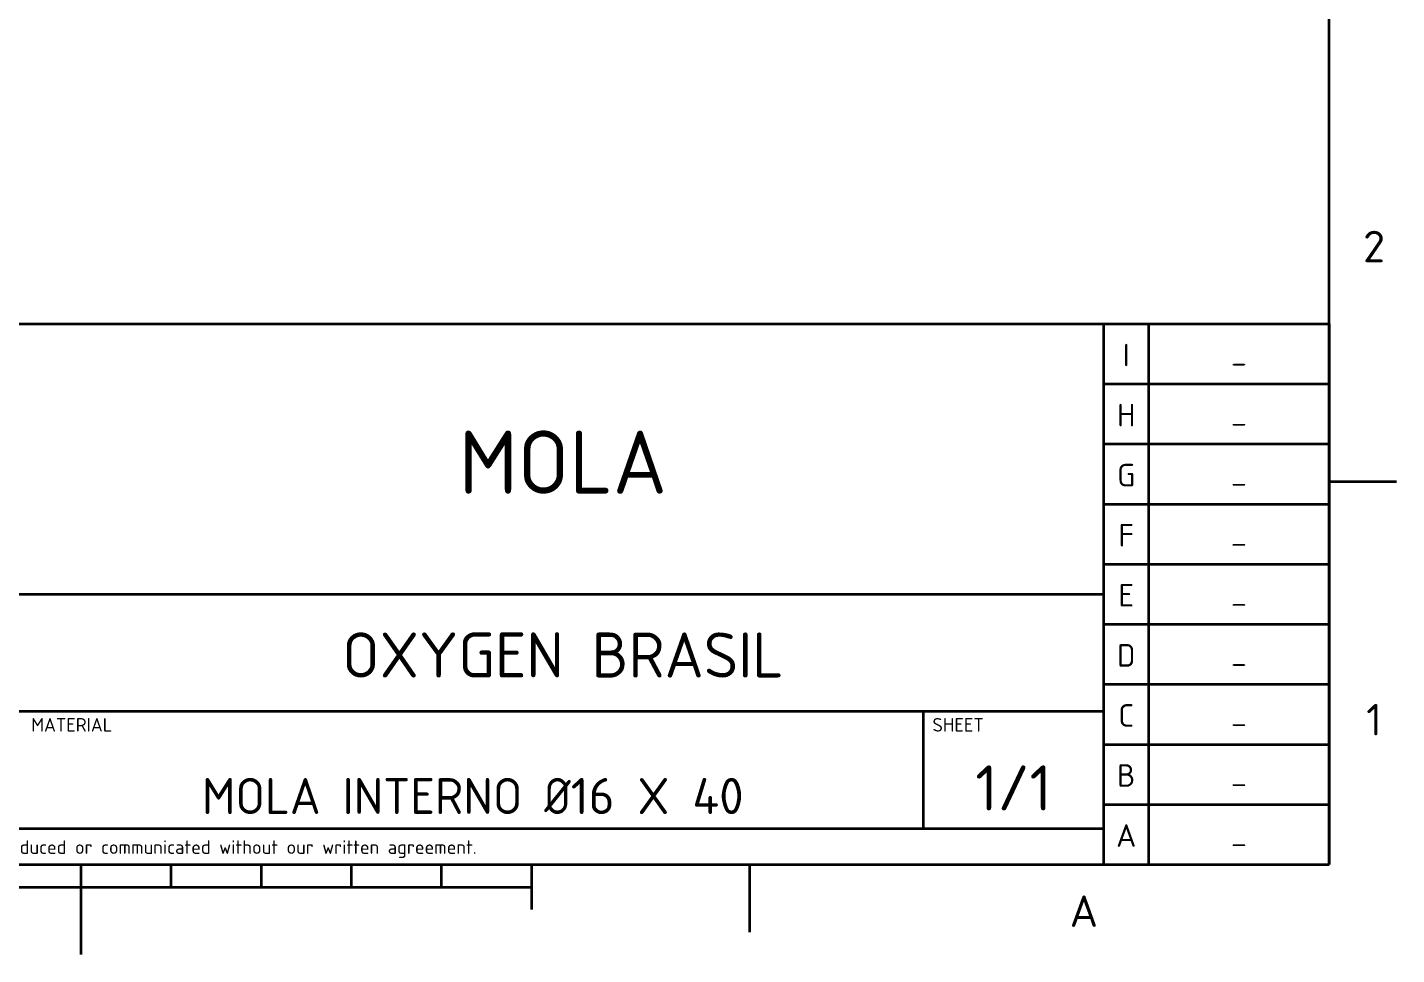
# Model space of a CAD drawing. Extents: x 0 to 297, y 0 to 210.
# Drawn here: x 142.6 to 294.5, y 0 to 102.9 of the extents above; entities that cross this region are included whole.
import ezdxf
from ezdxf.enums import TextEntityAlignment as Align

# ---------------------------------------------------------------- set-up
doc = ezdxf.new("R2010")
doc.units = 0
doc.layers.get('0').update_dxf_attribs({"lineweight": 13})
doc.styles.get("Standard").update_dxf_attribs({"font": 'isocp.shx'})

# ---------------------------------------------------------------- blocks, each defined once
blk = doc.blocks.new('BLOCK1441')
at = {"color": 7, "lineweight": 18, "width": 1.110901}
blk.add_text('A', height=3.5, dxfattribs=at).set_placement((258.226196, 3.076224), (261.373749, 3.076224), align=Align.FIT)
blk = doc.blocks.new('BLOCK1449')
at = {"color": 7, "lineweight": 18, "width": 0.863838}
blk.add_text('2', height=3.5, dxfattribs=at).set_placement((290.776215, 76.826225), (293.223755, 76.826225), align=Align.FIT)
blk = doc.blocks.new('BLOCK1453')
at = {"color": 7, "lineweight": 18, "width": 0.953214}
blk.add_text('1', height=3.5, dxfattribs=at).set_placement((291.126221, 24.326223), (292.873779, 24.326223), align=Align.FIT)
blk = doc.blocks.new('BLOCK1455')
at = {"color": 7, "lineweight": 18, "width": 0.779092}
blk.add_text("This drawing is our property; it can't be reproduced or communicated without our written agreement.", height=1.5, dxfattribs=at).set_placement((98, 11.175525), (192.437073, 11.175525), align=Align.FIT)
blk = doc.blocks.new('BLOCK1460')
at = {"color": 7, "lineweight": 18, "width": 0.899371}
blk.add_text('MATERIAL', height=1.5, dxfattribs=at).set_placement((143, 24.751049), (151.993713, 24.751049), align=Align.FIT)
blk = doc.blocks.new('BLOCK1461')
at = {"color": 7, "lineweight": 18}
for s, width, p, p2 in [('MOLA INTERNO ', 0.788248, (161.945923, 15.6), (199.931946, 15.6)), ('%%c', 0.905883, (199.931946, 15.6), (202.86528, 15.6)), ('16 X 40', 0.724757, (202.86528, 15.6), (222.054092, 15.6))]:
    blk.add_text(s, height=4, dxfattribs=dict(at, width=width)).set_placement(p, p2, align=Align.FIT)
blk = doc.blocks.new('BLOCK1462')
at = {"color": 7, "lineweight": 18, "width": 0.839691}
blk.add_text('SHEET', height=1.5, dxfattribs=at).set_placement((243, 24.751049), (248.697906, 24.751049), align=Align.FIT)
blk = doc.blocks.new('BLOCK1463')
at = {"color": 7, "lineweight": 18, "width": 0.672753}
blk.add_text('1/1', height=5, dxfattribs=at).set_placement((247.755249, 16), (256.244751, 16), align=Align.FIT)
blk = doc.blocks.new('BLOCK1466')
at = {"color": 7, "lineweight": 18, "width": 0.832842}
blk.add_text('OXYGEN BRASIL', height=5, dxfattribs=at).set_placement((177.510498, 30.751749), (226.489517, 30.751749), align=Align.FIT)
blk = doc.blocks.new('BLOCK1475')
at = {"color": 7, "lineweight": 18, "width": 0.865699}
blk.add_text('MOLA', height=7, dxfattribs=at).set_placement((190.457336, 51.152447), (213.542648, 51.152447), align=Align.FIT)
blk = doc.blocks.new('BLOCK1476')
at = {"color": 7, "lineweight": 18, "width": 1.110905}
blk.add_text('A', height=2.5, dxfattribs=at).set_placement((263.375885, 11.959208), (265.624146, 11.959208), align=Align.FIT)
blk = doc.blocks.new('BLOCK1477')
at = {"color": 7, "lineweight": 18, "width": 1.180341}
blk.add_text('_', height=2, dxfattribs=at).set_placement((276.100708, 12.234033), (277.899323, 12.234033), align=Align.FIT)
blk = doc.blocks.new('BLOCK1478')
at = {"color": 7, "lineweight": 18, "width": 0.933333}
blk.add_text('B', height=2.5, dxfattribs=at).set_placement((263.5, 18.625874), (265.5, 18.625874), align=Align.FIT)
blk = doc.blocks.new('BLOCK1479')
at = {"color": 7, "lineweight": 18, "width": 1.180341}
blk.add_text('_', height=2, dxfattribs=at).set_placement((276.100708, 18.9007), (277.899323, 18.9007), align=Align.FIT)
blk = doc.blocks.new('BLOCK1480')
at = {"color": 7, "lineweight": 18, "width": 0.815855}
blk.add_text('C', height=2.5, dxfattribs=at).set_placement((263.625885, 25.29254), (265.374146, 25.29254), align=Align.FIT)
blk = doc.blocks.new('BLOCK1481')
at = {"color": 7, "lineweight": 18, "width": 1.180341}
blk.add_text('_', height=2, dxfattribs=at).set_placement((276.100708, 25.567366), (277.899323, 25.567366), align=Align.FIT)
blk = doc.blocks.new('BLOCK1482')
at = {"color": 7, "lineweight": 18, "width": 0.933333}
blk.add_text('D', height=2.5, dxfattribs=at).set_placement((263.5, 31.959206), (265.5, 31.959206), align=Align.FIT)
blk = doc.blocks.new('BLOCK1483')
at = {"color": 7, "lineweight": 18, "width": 1.180341}
blk.add_text('_', height=2, dxfattribs=at).set_placement((276.100708, 32.234032), (277.899323, 32.234032), align=Align.FIT)
blk = doc.blocks.new('BLOCK1484')
at = {"color": 7, "lineweight": 18, "width": 0.863846}
blk.add_text('E', height=2.5, dxfattribs=at).set_placement((263.625885, 38.625874), (265.374146, 38.625874), align=Align.FIT)
blk = doc.blocks.new('BLOCK1485')
at = {"color": 7, "lineweight": 18, "width": 1.180341}
blk.add_text('_', height=2, dxfattribs=at).set_placement((276.100708, 38.9007), (277.899323, 38.9007), align=Align.FIT)
blk = doc.blocks.new('BLOCK1486')
at = {"color": 7, "lineweight": 18, "width": 0.863846}
blk.add_text('F', height=2.5, dxfattribs=at).set_placement((263.625885, 45.292542), (265.374146, 45.292542), align=Align.FIT)
blk = doc.blocks.new('BLOCK1487')
at = {"color": 7, "lineweight": 18, "width": 1.180341}
blk.add_text('_', height=2, dxfattribs=at).set_placement((276.100708, 45.567368), (277.899323, 45.567368), align=Align.FIT)
blk = doc.blocks.new('BLOCK1488')
at = {"color": 7, "lineweight": 18, "width": 0.933333}
blk.add_text('G', height=2.5, dxfattribs=at).set_placement((263.5, 51.959206), (265.5, 51.959206), align=Align.FIT)
blk = doc.blocks.new('BLOCK1489')
at = {"color": 7, "lineweight": 18, "width": 1.180341}
blk.add_text('_', height=2, dxfattribs=at).set_placement((276.100708, 52.234032), (277.899323, 52.234032), align=Align.FIT)
blk = doc.blocks.new('BLOCK1490')
at = {"color": 7, "lineweight": 18, "width": 0.933333}
blk.add_text('H', height=2.5, dxfattribs=at).set_placement((263.5, 58.625874), (265.5, 58.625874), align=Align.FIT)
blk = doc.blocks.new('BLOCK1491')
at = {"color": 7, "lineweight": 18, "width": 1.180341}
blk.add_text('_', height=2, dxfattribs=at).set_placement((276.100708, 58.9007), (277.899323, 58.9007), align=Align.FIT)
blk = doc.blocks.new('BLOCK1492')
at = {"color": 7, "lineweight": 18, "width": 1.571347}
blk.add_text('I', height=2.5, dxfattribs=at).set_placement((264.125885, 65.292542), (264.874146, 65.292542), align=Align.FIT)
blk = doc.blocks.new('BLOCK1493')
at = {"color": 7, "lineweight": 18, "width": 1.180341}
blk.add_text('_', height=2, dxfattribs=at).set_placement((276.100708, 65.56736), (277.899323, 65.56736), align=Align.FIT)

msp = doc.modelspace()

# ---------------------------------------------------------------- linework, layer by layer
at = {"color": 7, "lineweight": 35}
for p, q in [((287, 10), (287, 200)), ((97, 70), (287, 70)), ((262, 10), (262, 70)), ((267, 10), (267, 70)), ((287, 70), (287, 10)), ((262, 63.333333), (287, 63.333333)), ((262, 56.666667), (287, 56.666667)), ((287, 52.5), (294.5, 52.5)), ((262, 50), (287, 50)), ((262, 43.333333), (287, 43.333333)), ((97, 40), (262, 40)), ((262, 36.666667), (287, 36.666667)), ((262, 30), (287, 30)), ((97, 27), (262, 27)), ((242, 14), (242, 27)), ((262, 23.333333), (287, 23.333333)), ((262, 16.666667), (287, 16.666667)), ((97, 14), (262, 14)), ((10, 10), (287, 10)), ((97, 10), (287, 10)), ((148.5, 10), (148.5, 0)), ((158.5, 10), (158.5, 7.5)), ((168.5, 10), (168.5, 7.5)), ((178.5, 10), (178.5, 7.5)), ((188.5, 10), (188.5, 7.5)), ((198.5, 10), (198.5, 5)), ((222.7, 10), (222.7, 2.5)), ((98.5, 7.5), (198.5, 7.5))]:
    msp.add_line(p, q, dxfattribs=at)

# ---------------------------------------------------------------- block references
at = {"lineweight": 0}
for name in ['BLOCK1449', 'BLOCK1492', 'BLOCK1493', 'BLOCK1490', 'BLOCK1475', 'BLOCK1491', 'BLOCK1488', 'BLOCK1489', 'BLOCK1486', 'BLOCK1487', 'BLOCK1484', 'BLOCK1485', 'BLOCK1466', 'BLOCK1482', 'BLOCK1483', 'BLOCK1480', 'BLOCK1453', 'BLOCK1460', 'BLOCK1462', 'BLOCK1481', 'BLOCK1463', 'BLOCK1478', 'BLOCK1461', 'BLOCK1479', 'BLOCK1476', 'BLOCK1455', 'BLOCK1477', 'BLOCK1441']:
    msp.add_blockref(name, (0, 0), dxfattribs=at)

doc.saveas('drawing.dxf')
